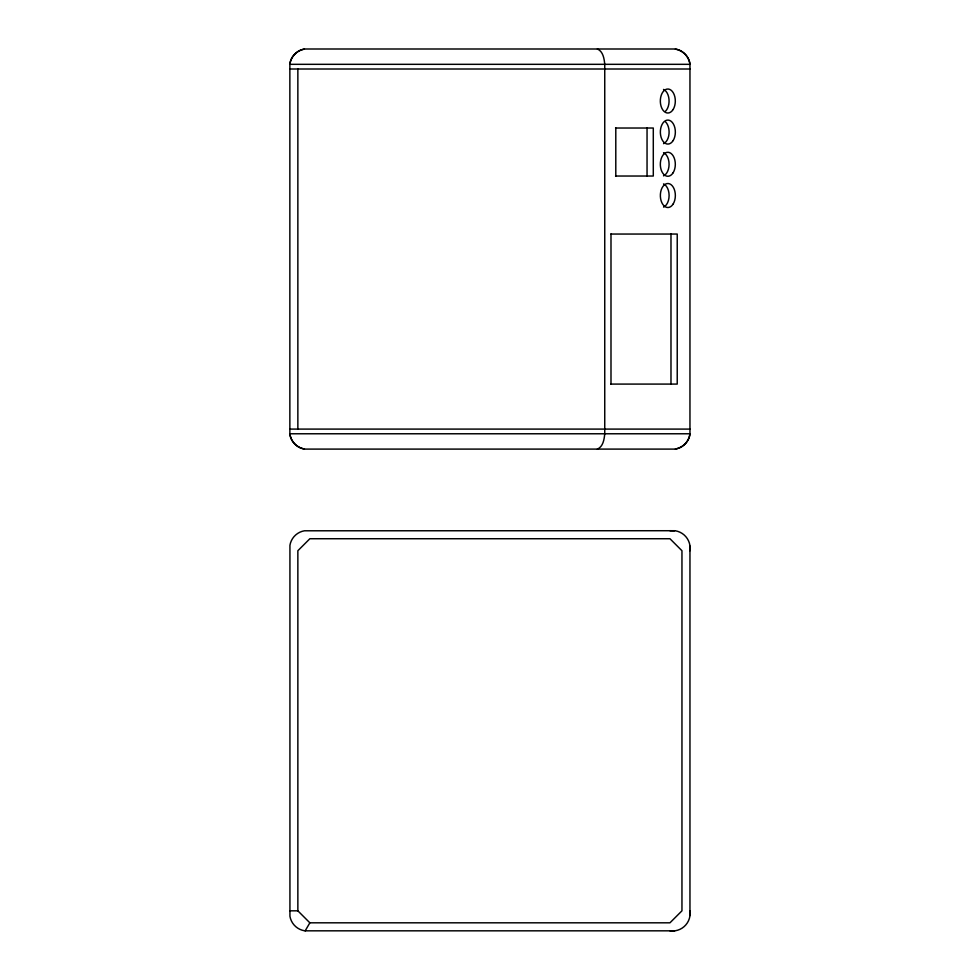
<?xml version="1.0" encoding="UTF-8"?>
<svg xmlns="http://www.w3.org/2000/svg" width="980" height="980" viewBox="0 0 980 980"><rect width="100%" height="100%" fill="white"/><g stroke="black" fill="none" stroke-linecap="round" stroke-linejoin="round"><path stroke-width="1.47" d="M689.957 550.736L689.895 545.284A17.677 17.677 0 0 0 675.404 530.793L669.952 530.719M289.86 64.325C290.668 56.509 297.369 49.796 305.184 49L674.632 49C682.448 49.796 689.161 56.509 689.957 64.325L689.957 433.773C689.161 441.588 682.448 448.301 674.632 449.097L305.184 449.097C297.369 448.301 290.668 441.588 289.86 433.773L289.86 64.325L689.957 64.325M674.632 530.719L304.425 530.793A17.677 17.677 0 0 0 289.933 545.284L289.933 916.263A17.677 17.677 0 0 0 304.425 930.755L305.184 930.829L309.864 922.817L669.952 922.817L681.958 910.824L681.958 550.736L669.952 538.731L309.864 538.731L297.859 550.736L297.859 910.824L309.864 922.817M597.384 449.097C603.141 446.709 604.219 439.285 604.746 433.773L604.746 64.325C604.219 58.812 603.141 51.389 597.384 49M289.86 69.004L689.957 69.004M615.55 128.025L653.293 128.025L653.293 176.032L615.55 176.032M610.773 234.049L677.229 234.049L677.229 384.087L610.773 384.087M289.86 429.093L689.957 429.093M289.86 433.773L689.957 433.773M289.86 910.824L297.859 910.824M305.184 930.829L674.632 930.829M669.952 930.829L675.404 930.755A17.677 17.677 0 0 0 689.895 916.263L689.957 910.824M689.957 546.056L689.957 915.504M670.982 234.049L670.982 384.087M647.045 128.025L647.045 176.032M615.795 128.025L615.795 176.032M610.993 234.049L610.993 384.087M297.859 69.004L297.859 429.093M675.404 49.074A17.677 17.677 0 0 1 689.895 63.565M289.933 63.565A17.677 17.677 0 0 1 304.425 49.074M663.521 183.909A12.005 7.497 -90 0 1 669.107 195.473A12.005 7.497 -90 0 1 663.57 207.099M689.895 434.532A17.677 17.677 0 0 1 675.404 449.036M304.425 449.036A17.677 17.677 0 0 1 289.933 434.532M665.334 121.655A12.005 7.497 -90 0 1 669.046 133.599A12.005 7.497 -90 0 1 663.57 143.656M663.521 89.425A12.005 7.497 -90 0 1 669.009 99.458A12.005 7.497 -90 0 1 665.334 111.414M663.521 152.684A12.005 7.497 -90 0 1 669.083 164.273A12.005 7.497 -90 0 1 663.521 175.873M673.125 172.762A12.005 7.497 -90 0 0 669.769 152.684A12.005 7.497 -90 0 0 660.581 167.384A12.005 7.497 -90 0 0 673.125 172.762M673.174 203.975A12.005 7.497 -90 0 0 669.769 183.909A12.005 7.497 -90 0 0 660.618 198.671A12.005 7.497 -90 0 0 673.174 203.975M673.174 140.532A12.005 7.497 -90 0 0 669.769 120.467A12.005 7.497 -90 0 0 660.618 135.215A12.005 7.497 -90 0 0 673.174 140.532M673.125 109.503A12.005 7.497 -90 0 0 669.769 89.425A12.005 7.497 -90 0 0 660.581 104.125A12.005 7.497 -90 0 0 673.125 109.503"/></g></svg>
